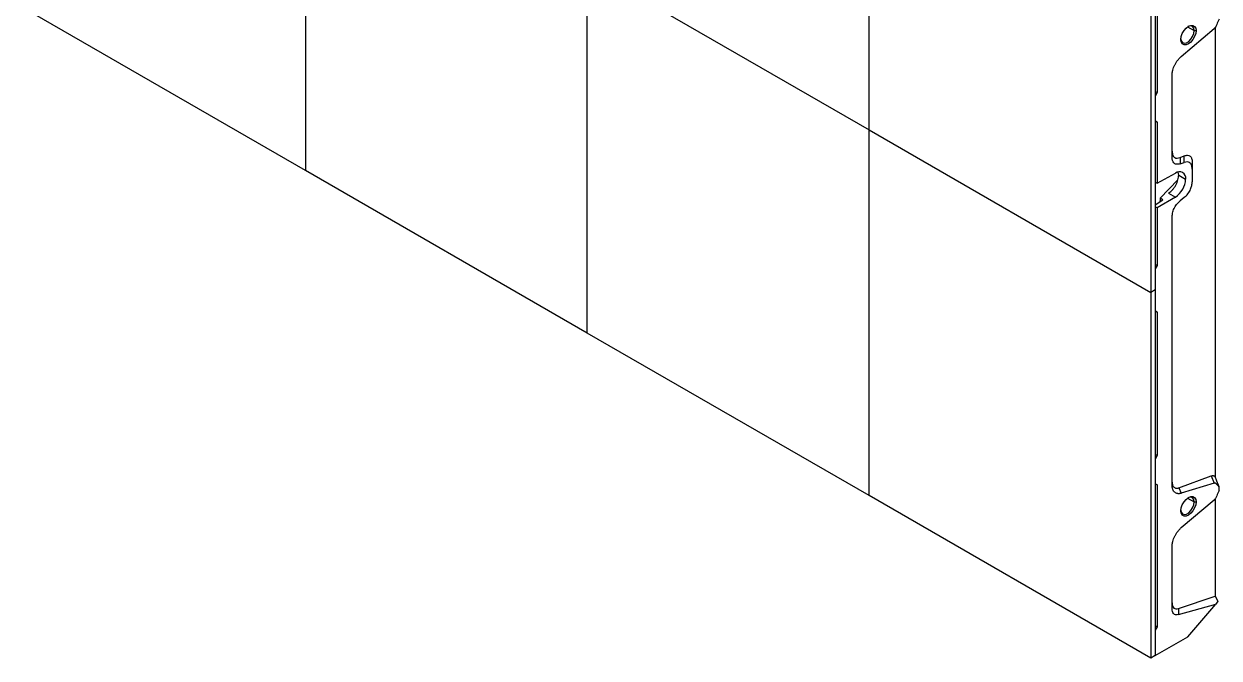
# Model space of a CAD drawing. Header units: millimetres. Extents: x 9226 to 36041, y 16031 to 21779.
# Drawn here: x 10866.8 to 11316.8, y 17341.6 to 17580.6 of the extents above; entities that cross this region are included whole.
import ezdxf

# ---------------------------------------------------------------- set-up
doc = ezdxf.new("R2010")
doc.units = ezdxf.units.MM

msp = doc.modelspace()

# ---------------------------------------------------------------- linework, layer by layer
at = {"color": 7, "linetype": 'Continuous', "lineweight": -3}
for p, q in [((11185.041, 17540.653), (11185.041, 17678.444)), ((10972.909, 17663.114), (10972.909, 17525.323)), ((11292.734, 17618.152), (11292.734, 17480.361)), ((11291.107, 17617.214), (11291.107, 17479.422)), ((11293.511, 17608.15), (11293.511, 17554.748)), ((11078.975, 17464.092), (11078.975, 17601.883)), ((11078.975, 17601.883), (11185.041, 17540.653)), ((10972.909, 17525.323), (10866.843, 17586.553)), ((11302.624, 17568.398), (11315.032, 17578.854)), ((11307.477, 17578.079), (11308.184, 17578.079)), ((11315.35, 17579.192), (11315.35, 17410.044)), ((11299.168, 17530.427), (11299.168, 17561.389)), ((11292.734, 17555.197), (11293.511, 17554.748)), ((11293.511, 17554.748), (11292.734, 17553.401)), ((11292.734, 17553.401), (11292.734, 17544.092)), ((11292.734, 17544.092), (11293.511, 17543.643)), ((11293.511, 17543.643), (11292.734, 17544.092)), ((11293.511, 17543.643), (11293.511, 17520.551)), ((11185.041, 17540.653), (11291.107, 17479.422)), ((11185.041, 17402.862), (11185.041, 17540.653)), ((11302.127, 17530.282), (11303.747, 17530.904)), ((11302.127, 17530.282), (11302.127, 17527.903)), ((11302.127, 17527.903), (11303.747, 17528.434)), ((11303.747, 17528.434), (11303.747, 17530.904)), ((11306.706, 17528.546), (11306.706, 17525.909)), ((11078.975, 17464.092), (10972.909, 17525.323)), ((11293.511, 17520.551), (11300.37, 17524.372)), ((11301.259, 17524.584), (11301.06, 17524.699)), ((11301.628, 17523.645), (11301.41, 17524.729)), ((11301.628, 17523.645), (11304.259, 17522.126)), ((11306.706, 17525.909), (11306.706, 17521.168)), ((11292.734, 17521), (11293.511, 17520.551)), ((11294.654, 17514.952), (11301.323, 17521.804)), ((11292.734, 17512.478), (11295.703, 17514.346)), ((11300.37, 17515.39), (11293.511, 17511.292)), ((11295.703, 17514.346), (11294.654, 17514.952)), ((11294.654, 17514.952), (11294.654, 17513.958)), ((11297.941, 17516.952), (11297.807, 17516.87)), ((11297.807, 17516.87), (11300.37, 17515.39)), ((11303.747, 17515.227), (11302.127, 17513.888)), ((11293.511, 17511.292), (11292.734, 17511.741)), ((11293.511, 17511.292), (11293.511, 17489.629)), ((11294.681, 17513.942), (11294.654, 17513.958)), ((11294.681, 17513.703), (11294.681, 17513.942)), ((11299.168, 17406.762), (11299.168, 17507.947)), ((11292.734, 17490.078), (11293.511, 17489.629)), ((11293.511, 17489.629), (11292.734, 17488.282)), ((11292.734, 17488.282), (11292.734, 17472.441)), ((11292.734, 17480.361), (11291.107, 17479.422)), ((11291.107, 17479.422), (11291.107, 17341.631)), ((11292.734, 17480.361), (11292.734, 17342.57)), ((11292.734, 17472.441), (11293.511, 17471.992)), ((11293.511, 17471.992), (11292.734, 17472.441)), ((11293.511, 17471.992), (11293.511, 17417.977)), ((11185.041, 17402.862), (11078.975, 17464.092)), ((11292.734, 17418.426), (11293.511, 17417.977)), ((11293.511, 17417.977), (11292.734, 17416.63)), ((11292.734, 17416.63), (11292.734, 17407.322)), ((11292.734, 17407.322), (11293.511, 17406.872)), ((11293.511, 17406.872), (11292.734, 17407.321)), ((11293.511, 17406.872), (11293.511, 17353.471)), ((11301.747, 17405.814), (11313.901, 17410.283)), ((11315.032, 17407.614), (11302.624, 17403.744)), ((11313.901, 17410.283), (11315.032, 17407.614)), ((11316.846, 17404.839), (11316.846, 17406.125)), ((11291.107, 17341.631), (11185.041, 17402.862)), ((11301.747, 17405.814), (11302.624, 17403.744)), ((11302.624, 17390.8), (11315.032, 17401.256)), ((11307.477, 17400.482), (11308.184, 17400.482)), ((11315.35, 17401.595), (11315.35, 17364.943)), ((11299.168, 17360.247), (11299.168, 17383.792)), ((11301.609, 17360.33), (11315.35, 17364.943)), ((11301.609, 17358.021), (11315.66, 17361.963)), ((11305.037, 17349.673), (11315.66, 17361.963)), ((11315.35, 17364.943), (11316.403, 17363.08)), ((11316.403, 17363.08), (11315.66, 17361.963)), ((11301.609, 17360.33), (11301.609, 17358.021)), ((11292.734, 17353.92), (11293.511, 17353.471)), ((11293.511, 17353.471), (11292.734, 17352.123)), ((11292.734, 17352.123), (11292.734, 17342.57)), ((11292.734, 17342.57), (11305.037, 17349.673)), ((11292.734, 17342.57), (11291.107, 17341.631))]:
    msp.add_line(p, q, dxfattribs=at)
at = {"color": 8, "linetype": 'Continuous', "lineweight": -3}
for p, q in [((11304.986, 17579.517), (11307.477, 17578.079)), ((11301.259, 17524.766), (11301.259, 17524.584)), ((11304.986, 17401.92), (11307.477, 17400.482))]:
    msp.add_line(p, q, dxfattribs=at)
at = {"color": 7, "linetype": 'Continuous', "lineweight": -3, "flags": 128}
for points in [[(11302.456, 17574.773), (11302.596, 17575.876), (11303.003, 17577.032), (11303.637, 17578.13), (11304.435, 17579.06), (11305.32, 17579.733), (11306.205, 17580.082), (11307.003, 17580.073), (11307.637, 17579.707), (11308.044, 17579.02), (11308.184, 17578.079)], [(11308.184, 17578.079), (11308.044, 17576.976), (11307.637, 17575.82), (11307.003, 17574.722), (11306.205, 17573.792), (11305.32, 17573.119), (11304.435, 17572.77), (11303.637, 17572.779), (11303.003, 17573.145), (11302.596, 17573.832), (11302.456, 17574.773)], [(11302.462, 17574.987), (11302.608, 17574.277), (11303.044, 17573.657), (11303.711, 17573.395), (11304.531, 17573.524), (11305.402, 17574.027), (11306.222, 17574.844), (11306.889, 17575.877), (11307.325, 17577), (11307.477, 17578.079)], [(11307.477, 17578.079), (11307.325, 17578.983), (11306.889, 17579.603), (11306.222, 17579.865), (11305.402, 17579.736), (11305.137, 17579.621)], [(11316.846, 17406.125), (11316.008, 17408.32), (11315.35, 17410.044)], [(11302.456, 17397.175), (11302.596, 17398.278), (11303.003, 17399.435), (11303.637, 17400.532), (11304.435, 17401.463), (11305.32, 17402.135), (11306.205, 17402.484), (11307.003, 17402.475), (11307.637, 17402.11), (11308.044, 17401.423), (11308.184, 17400.482)], [(11307.477, 17400.482), (11307.325, 17401.386), (11306.889, 17402.006), (11306.222, 17402.267), (11305.402, 17402.139), (11305.137, 17402.023)], [(11308.184, 17400.482), (11308.044, 17399.379), (11307.637, 17398.222), (11307.003, 17397.125), (11306.205, 17396.194), (11305.32, 17395.521), (11304.435, 17395.172), (11303.637, 17395.181), (11303.003, 17395.547), (11302.596, 17396.234), (11302.456, 17397.175)], [(11302.462, 17397.389), (11302.608, 17396.679), (11303.044, 17396.059), (11303.711, 17395.798), (11304.531, 17395.926), (11305.402, 17396.429), (11306.222, 17397.247), (11306.889, 17398.279), (11307.325, 17399.403), (11307.477, 17400.482)]]:
    msp.add_lwpolyline(points, dxfattribs=at)
at = {"color": 7, "linetype": 'Continuous', "lineweight": -3}
for centre, radius, start, end in [((11301.889, 17522.511), 2.402, 350.78598, 129.20329), ((11295.816, 17522.51), 8.452, 302.60545, 357.39454)]:
    msp.add_arc(centre, radius, start, end, dxfattribs=at)
for points, knots in [([(11316.846, 17582.436), (11316.688, 17582.078), (11316.389, 17581.403), (11316.01, 17580.546), (11315.71, 17579.871), (11315.534, 17579.463), (11315.377, 17579.231), (11315.312, 17579.148), (11315.244, 17579.065), (11315.187, 17579), (11315.112, 17578.924), (11315.064, 17578.882), (11315.032, 17578.854)], [0, 0, 0, 0, 0.289629, 0.546849, 0.6914899, 0.839411, 0.8686776, 0.8977948, 0.9162387, 0.9485969, 0.9657607, 1, 1, 1, 1]), ([(11299.168, 17561.389), (11299.169, 17561.454), (11299.17, 17561.583), (11299.18, 17561.781), (11299.195, 17561.981), (11299.216, 17562.183), (11299.244, 17562.388), (11299.278, 17562.595), (11299.318, 17562.805), (11299.364, 17563.016), (11299.477, 17563.477), (11299.703, 17564.196), (11300.121, 17565.158), (11300.636, 17566.087), (11301.117, 17566.783), (11301.505, 17567.269), (11301.773, 17567.578), (11302.049, 17567.869), (11302.333, 17568.145), (11302.527, 17568.313), (11302.624, 17568.398)], [0, 0, 0, 0, 0.0279561, 0.0557813, 0.0835141, 0.1111935, 0.1388588, 0.1665491, 0.1943037, 0.2221614, 0.2501607, 0.375032, 0.5000082, 0.6248422, 0.7498408, 0.8000855, 0.849995, 0.8997977, 0.9497234, 1, 1, 1, 1]), ([(11299.168, 17532.641), (11299.209, 17532.099), (11299.29, 17531.043), (11300.031, 17530.171), (11301.028, 17529.95), (11301.754, 17530.169), (11302.127, 17530.282)], [0, 0, 0, 0, 0.283668, 0.5536496, 0.7704665, 1, 1, 1, 1]), ([(11302.127, 17527.903), (11301.655, 17527.797), (11300.735, 17527.59), (11299.761, 17528.14), (11299.245, 17529.148), (11299.194, 17529.994), (11299.168, 17530.427)], [0, 0, 0, 0, 0.28569306, 0.55737227, 0.77348863, 1, 1, 1, 1]), ([(11303.747, 17530.904), (11304.189, 17531.074), (11304.605, 17531.16), (11305.343, 17531.137), (11305.666, 17531.027), (11306.186, 17530.612), (11306.384, 17530.307), (11306.644, 17529.535), (11306.706, 17529.068), (11306.706, 17528.546)], [0, 0, 0, 0, 0.25, 0.25, 0.5, 0.5, 0.75, 0.75, 1, 1, 1, 1]), ([(11306.706, 17525.909), (11306.665, 17526.453), (11306.584, 17527.514), (11305.848, 17528.424), (11304.852, 17528.705), (11304.121, 17528.526), (11303.747, 17528.434)], [0, 0, 0, 0, 0.285693, 0.5573724, 0.7734885, 1, 1, 1, 1]), ([(11297.941, 17516.952), (11298.383, 17517.235), (11298.855, 17517.63), (11299.537, 17518.38), (11299.76, 17518.656), (11300.18, 17519.246), (11300.377, 17519.56), (11300.735, 17520.209), (11300.895, 17520.543), (11301.168, 17521.212), (11301.282, 17521.546), (11301.549, 17522.519), (11301.628, 17523.125), (11301.628, 17523.645)], [0, 0, 0, 0, 0.25, 0.25, 0.375, 0.375, 0.5, 0.5, 0.625, 0.625, 0.75, 0.75, 1, 1, 1, 1]), ([(11303.747, 17515.227), (11304.219, 17515.665), (11305.139, 17516.521), (11306.114, 17518.196), (11306.629, 17519.799), (11306.68, 17520.704), (11306.706, 17521.168)], [0, 0, 0, 0, 0.2856929, 0.5573723, 0.7734882, 1, 1, 1, 1]), ([(11299.168, 17507.947), (11299.21, 17508.538), (11299.29, 17509.692), (11300.026, 17511.452), (11301.023, 17512.884), (11301.753, 17513.548), (11302.127, 17513.888)], [0, 0, 0, 0, 0.2856928, 0.5573724, 0.7734885, 1, 1, 1, 1]), ([(11299.168, 17407.987), (11299.169, 17407.932), (11299.17, 17407.824), (11299.179, 17407.666), (11299.194, 17407.513), (11299.214, 17407.365), (11299.241, 17407.221), (11299.273, 17407.081), (11299.312, 17406.947), (11299.399, 17406.689), (11299.571, 17406.344), (11299.883, 17405.993), (11300.268, 17405.757), (11300.642, 17405.664), (11300.965, 17405.65), (11301.218, 17405.672), (11301.478, 17405.724), (11301.657, 17405.784), (11301.747, 17405.814)], [0, 0, 0, 0, 0.0313639, 0.062594, 0.0937484, 0.1248854, 0.1560634, 0.1873407, 0.2187748, 0.2504225, 0.3754903, 0.5002003, 0.6246679, 0.7497563, 0.8126623, 0.8750288, 0.9373195, 1, 1, 1, 1]), ([(11302.624, 17403.744), (11302.57, 17403.728), (11302.462, 17403.696), (11302.302, 17403.657), (11302.144, 17403.626), (11301.989, 17403.603), (11301.836, 17403.588), (11301.685, 17403.582), (11301.537, 17403.583), (11301.391, 17403.592), (11301.082, 17403.63), (11300.636, 17403.759), (11300.122, 17404.094), (11299.704, 17404.573), (11299.459, 17405.067), (11299.325, 17405.485), (11299.255, 17405.781), (11299.205, 17406.092), (11299.174, 17406.419), (11299.17, 17406.647), (11299.168, 17406.762)], [0, 0, 0, 0, 0.027944, 0.0557601, 0.0834869, 0.1111636, 0.1388295, 0.1665238, 0.1942858, 0.2221545, 0.2501682, 0.3750481, 0.5000251, 0.6248208, 0.7498149, 0.8000557, 0.8499661, 0.8997743, 0.9497097, 1, 1, 1, 1]), ([(11313.901, 17410.283), (11313.942, 17410.297), (11314.023, 17410.325), (11314.143, 17410.356), (11314.261, 17410.379), (11314.377, 17410.393), (11314.491, 17410.397), (11314.603, 17410.393), (11314.74, 17410.377), (11314.897, 17410.339), (11315.065, 17410.268), (11315.218, 17410.173), (11315.306, 17410.087), (11315.35, 17410.044)], [0, 0, 0, 0, 0.0706265, 0.1411173, 0.2116847, 0.2825402, 0.3538929, 0.4259475, 0.4989028, 0.6263685, 0.7516211, 0.8757814, 1, 1, 1, 1]), ([(11315.032, 17407.614), (11315.158, 17407.659), (11315.278, 17407.669), (11315.436, 17407.631), (11315.485, 17407.609), (11315.573, 17407.549), (11315.61, 17407.507), (11315.796, 17407.3), (11316.225, 17406.82), (11316.61, 17406.39), (11316.846, 17406.125)], [0, 0, 0, 0, 0.125, 0.125, 0.1875, 0.1875, 0.25, 0.25, 0.5, 1, 1, 1, 1]), ([(11316.846, 17404.839), (11316.688, 17404.481), (11316.389, 17403.805), (11316.01, 17402.949), (11315.71, 17402.273), (11315.534, 17401.866), (11315.377, 17401.633), (11315.312, 17401.55), (11315.244, 17401.468), (11315.187, 17401.403), (11315.112, 17401.326), (11315.064, 17401.284), (11315.032, 17401.256)], [0, 0, 0, 0, 0.289629, 0.546849, 0.6914899, 0.839411, 0.8686776, 0.8977948, 0.9162387, 0.9485969, 0.9657607, 1, 1, 1, 1]), ([(11299.168, 17383.792), (11299.169, 17383.857), (11299.17, 17383.986), (11299.18, 17384.183), (11299.195, 17384.383), (11299.216, 17384.586), (11299.244, 17384.79), (11299.278, 17384.997), (11299.318, 17385.207), (11299.364, 17385.419), (11299.477, 17385.879), (11299.703, 17386.598), (11300.121, 17387.56), (11300.636, 17388.49), (11301.117, 17389.185), (11301.505, 17389.671), (11301.773, 17389.98), (11302.049, 17390.272), (11302.333, 17390.548), (11302.527, 17390.716), (11302.624, 17390.8)], [0, 0, 0, 0, 0.0279561, 0.0557813, 0.0835141, 0.1111935, 0.1388588, 0.1665491, 0.1943037, 0.2221614, 0.2501607, 0.375032, 0.5000082, 0.6248422, 0.7498408, 0.8000855, 0.849995, 0.8997977, 0.9497234, 1, 1, 1, 1]), ([(11299.168, 17362.421), (11299.168, 17361.984), (11299.22, 17361.591), (11299.434, 17360.936), (11299.596, 17360.675), (11300.024, 17360.308), (11300.29, 17360.203), (11300.899, 17360.153), (11301.243, 17360.207), (11301.609, 17360.33)], [0, 0, 0, 0, 0.25, 0.25, 0.5, 0.5, 0.75, 0.75, 1, 1, 1, 1]), ([(11301.609, 17358.021), (11301.219, 17357.952), (11300.454, 17357.818), (11299.656, 17358.314), (11299.232, 17359.171), (11299.19, 17359.883), (11299.168, 17360.247)], [0, 0, 0, 0, 0.2852119, 0.5575798, 0.7740106, 1, 1, 1, 1])]:
    msp.add_open_spline(points, degree=3, knots=knots, dxfattribs=at)
msp.add_open_spline([(11297.807, 17516.87), (11297.852, 17516.896), (11297.896, 17516.924), (11297.941, 17516.952)], degree=3, dxfattribs=at)

doc.saveas('drawing.dxf')
